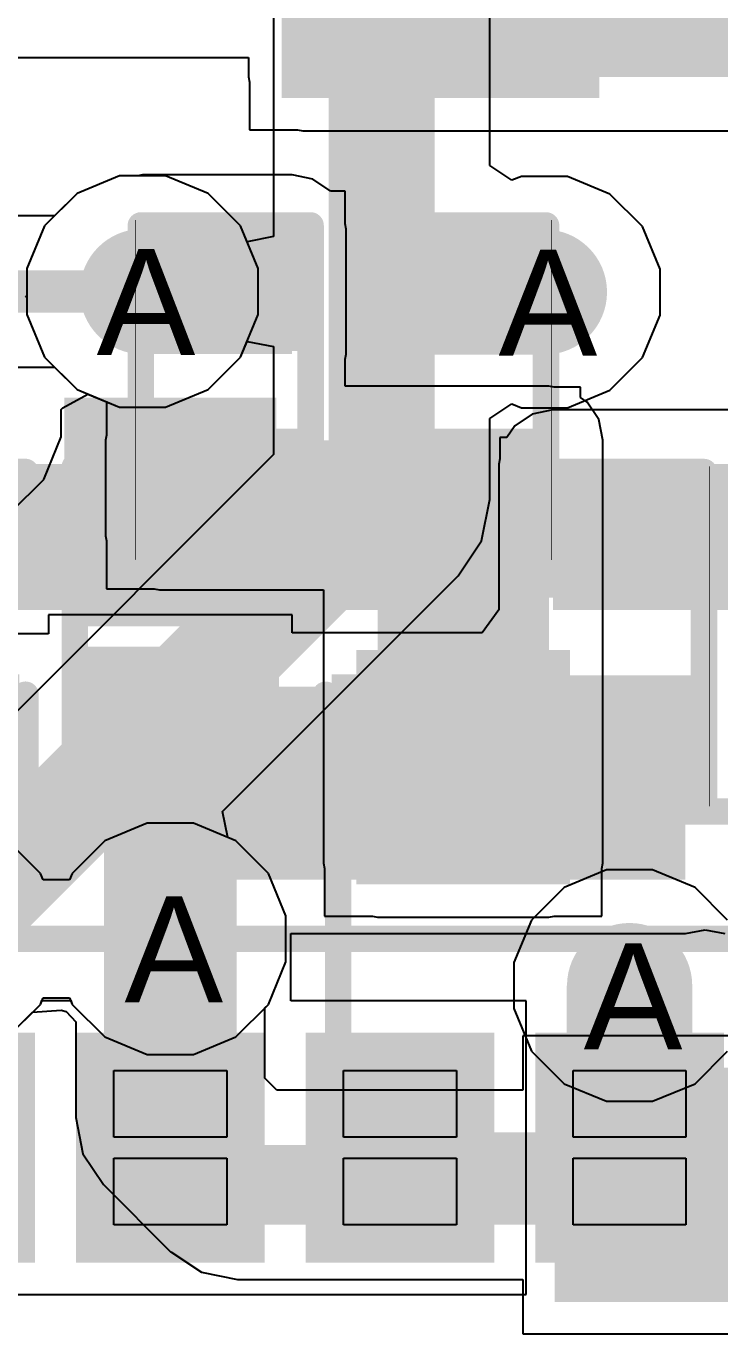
# Model space of a CAD drawing. Header units: inches. Extents: x 0 to 208, y 0 to 213.
# Drawn here: x 4.9469 to 5.0778, y 1.8641 to 2.1107 of the extents above; entities that cross this region are included whole.
import ezdxf

# ---------------------------------------------------------------- set-up
doc = ezdxf.new("R2010")
doc.units = ezdxf.units.IN
doc.header["$MEASUREMENT"] = 0
for name, color, linetype in [('Bottom Layer', 5, 'Continuous'), ('Bottom Overlay', 54, 'Continuous'), ('Bottom Paste', 16, 'Continuous'), ('Bottom Solder', 6, 'Continuous'), ('Drill Drawing', 1, 'Continuous'), ('L2_GND1', 16, 'Continuous'), ('L3_SIG1', 76, 'Continuous'), ('L4_PWR', 90, 'Continuous'), ('L5_GND2', 156, 'Continuous'), ('L6_SIG2', 130, 'Continuous'), ('L7_GND3', 216, 'Continuous'), ('Top Layer', 1, 'Continuous'), ('Top Overlay', 2, 'Continuous'), ('Top Paste', 8, 'Continuous'), ('Top Solder', 216, 'Continuous'), ('Via Holes', 16, 'Continuous')]:
    doc.layers.add(name, color=color, linetype=linetype)
doc.styles.add('Arial', font='', dxfattribs={"height": 0.2})
doc.styles.add('Arial_Bold', font='', dxfattribs={"height": 0.2})
doc.styles.get('Arial').set_extended_font_data('Arial')
doc.styles.get('Arial_Bold').set_extended_font_data('Arial', bold=True)

# ---------------------------------------------------------------- blocks, each defined once
blk = doc.blocks.new('A7682E_254')
at = {"layer": 'Top Layer'}
for points in [[(-0.05709, 0.36417), (-0.02953, 0.36417), (-0.02953, 0.32874), (-0.05709, 0.32874)], [(-0.01378, 0.36417), (0.01378, 0.36417), (0.01378, 0.32874), (-0.01378, 0.32874)], [(0.02953, 0.36417), (0.05709, 0.36417), (0.05709, 0.32874), (0.02953, 0.32874)]]:
    blk.add_hatch(color=1, dxfattribs=at).paths.add_polyline_path(points)
at = {"layer": 'Top Solder'}
for points in [[(-0.10439, 0.36817), (-0.06884, 0.36817), (-0.06884, 0.32474), (-0.10439, 0.32474)], [(-0.06109, 0.36817), (-0.02553, 0.36817), (-0.02553, 0.32474), (-0.06109, 0.32474)], [(-0.01778, 0.36817), (0.01778, 0.36817), (0.01778, 0.32474), (-0.01778, 0.32474)], [(0.02553, 0.36817), (0.06109, 0.36817), (0.06109, 0.32474), (0.02553, 0.32474)]]:
    blk.add_hatch(color=216, dxfattribs=at).paths.add_polyline_path(points)
at = {"layer": 'Top Overlay'}
blk.add_lwpolyline([(-0.38583, 0.38582, 0.005, 0.005, 0), (0.38583, 0.38582, 0.005, 0.005, 0)], format="xyseb", dxfattribs=at)
at = {"layer": 'Top Paste'}
for p, q in [((-0.05394, 0.34843), (-0.05394, 0.36102)), ((-0.05394, 0.36102), (-0.03268, 0.36102)), ((-0.03268, 0.36102), (-0.03268, 0.34843)), ((-0.01063, 0.34843), (-0.01063, 0.36102)), ((-0.01063, 0.36102), (0.01063, 0.36102)), ((0.01063, 0.36102), (0.01063, 0.34843)), ((0.03268, 0.34843), (0.03268, 0.36102)), ((0.03268, 0.36102), (0.05394, 0.36102)), ((0.05394, 0.36102), (0.05394, 0.34843)), ((-0.03268, 0.34843), (-0.05394, 0.34843)), ((0.01063, 0.34843), (-0.01063, 0.34843)), ((0.05394, 0.34843), (0.03268, 0.34843)), ((-0.05394, 0.33189), (-0.05394, 0.34449)), ((-0.05394, 0.34449), (-0.03268, 0.34449)), ((-0.03268, 0.34449), (-0.03268, 0.33189)), ((-0.01063, 0.33189), (-0.01063, 0.34449)), ((-0.01063, 0.34449), (0.01063, 0.34449)), ((0.01063, 0.34449), (0.01063, 0.33189)), ((0.03268, 0.33189), (0.03268, 0.34449)), ((0.03268, 0.34449), (0.05394, 0.34449)), ((0.05394, 0.34449), (0.05394, 0.33189)), ((-0.03268, 0.33189), (-0.05394, 0.33189)), ((0.01063, 0.33189), (-0.01063, 0.33189)), ((0.05394, 0.33189), (0.03268, 0.33189))]:
    blk.add_line(p, q, dxfattribs=at)
blk = doc.blocks.new('IND_0805_B_285')
at = {"layer": 'Bottom Layer'}
for points in [[(-0.06299, 0.02598), (-0.01575, 0.02598), (-0.01575, -0.02598), (-0.06299, -0.02598)], [(0.01575, 0.02598), (0.06299, 0.02598), (0.06299, -0.02598), (0.01575, -0.02598)]]:
    blk.add_hatch(color=5, dxfattribs=at).paths.add_polyline_path(points)
at = {"layer": 'Bottom Paste'}
for points in [[(-0.06299, 0.02598), (-0.01575, 0.02598), (-0.01575, -0.02598), (-0.06299, -0.02598)], [(0.01575, 0.02598), (0.06299, 0.02598), (0.06299, -0.02598), (0.01575, -0.02598)]]:
    blk.add_hatch(color=16, dxfattribs=at).paths.add_polyline_path(points)
at = {"layer": 'Bottom Solder'}
for points in [[(-0.06699, 0.02998), (-0.01175, 0.02998), (-0.01175, -0.02998), (-0.06699, -0.02998)], [(0.01175, 0.02998), (0.06699, 0.02998), (0.06699, -0.02998), (0.01175, -0.02998)]]:
    blk.add_hatch(color=6, dxfattribs=at).paths.add_polyline_path(points)
at = {"layer": 'Bottom Overlay'}
for points in [[(-0.01, 0.027, 0.005, 0.005, 0), (0.01, 0.027, 0.005, 0.005, 0)], [(-0.01, -0.027, 0.005, 0.005, 0), (0.01, -0.027, 0.005, 0.005, 0)]]:
    blk.add_lwpolyline(points, format="xyseb", dxfattribs=at)
for points in [[(-0.01125, 0.027, 0.0025, 0.0025, 1), (-0.00875, 0.027, 0.0025, 0.0025, 1)], [(0.00875, 0.027, 0.0025, 0.0025, 1), (0.01125, 0.027, 0.0025, 0.0025, 1)], [(-0.01125, -0.027, 0.0025, 0.0025, 1), (-0.00875, -0.027, 0.0025, 0.0025, 1)], [(0.00875, -0.027, 0.0025, 0.0025, 1), (0.01125, -0.027, 0.0025, 0.0025, 1)]]:
    blk.add_lwpolyline(points, format="xyseb", close=True, dxfattribs=at)
blk = doc.blocks.new('CAP_0402_302')
at = {"layer": 'Top Layer'}
for points in [[(-0.0275, -0.0125), (-0.0275, 0.0125), (-0.0095, 0.0125), (-0.0095, -0.0125)], [(0.0095, -0.0125), (0.0095, 0.0125), (0.0275, 0.0125), (0.0275, -0.0125)]]:
    blk.add_hatch(color=1, dxfattribs=at).paths.add_polyline_path(points)
at = {"layer": 'Top Paste'}
for points in [[(-0.0275, -0.0125), (-0.0275, 0.0125), (-0.0095, 0.0125), (-0.0095, -0.0125)], [(0.0095, -0.0125), (0.0095, 0.0125), (0.0275, 0.0125), (0.0275, -0.0125)]]:
    blk.add_hatch(color=8, dxfattribs=at).paths.add_polyline_path(points)
at = {"layer": 'Top Solder'}
for points in [[(-0.02986, -0.01486), (-0.02986, 0.01486), (-0.00714, 0.01486), (-0.00714, -0.01486)], [(0.00714, -0.01486), (0.00714, 0.01486), (0.02986, 0.01486), (0.02986, -0.01486)]]:
    blk.add_hatch(color=216, dxfattribs=at).paths.add_polyline_path(points)
at = {"layer": 'Top Overlay'}
for points in [[(-0.031, -0.016, 0.005, 0.005, 0), (-0.031, 0.016, 0.005, 0.005, 0)], [(-0.011, 0.016, 0.005, 0.005, 0), (-0.031, 0.016, 0.005, 0.005, 0)], [(0.031, 0.016, 0.005, 0.005, 0), (0.011, 0.016, 0.005, 0.005, 0)], [(0.031, -0.016, 0.005, 0.005, 0), (0.031, 0.016, 0.005, 0.005, 0)], [(-0.011, -0.016, 0.005, 0.005, 0), (-0.031, -0.016, 0.005, 0.005, 0)], [(0.031, -0.016, 0.005, 0.005, 0), (0.011, -0.016, 0.005, 0.005, 0)]]:
    blk.add_lwpolyline(points, format="xyseb", dxfattribs=at)
for points in [[(-0.03225, 0.016, 0.0025, 0.0025, 1), (-0.02975, 0.016, 0.0025, 0.0025, 1)], [(-0.03225, 0.016, 0.0025, 0.0025, 1), (-0.02975, 0.016, 0.0025, 0.0025, 1)], [(-0.01225, 0.016, 0.0025, 0.0025, 1), (-0.00975, 0.016, 0.0025, 0.0025, 1)], [(0.00975, 0.016, 0.0025, 0.0025, 1), (0.01225, 0.016, 0.0025, 0.0025, 1)], [(0.02975, 0.016, 0.0025, 0.0025, 1), (0.03225, 0.016, 0.0025, 0.0025, 1)], [(0.02975, 0.016, 0.0025, 0.0025, 1), (0.03225, 0.016, 0.0025, 0.0025, 1)], [(-0.03225, -0.016, 0.0025, 0.0025, 1), (-0.02975, -0.016, 0.0025, 0.0025, 1)], [(-0.03225, -0.016, 0.0025, 0.0025, 1), (-0.02975, -0.016, 0.0025, 0.0025, 1)], [(-0.01225, -0.016, 0.0025, 0.0025, 1), (-0.00975, -0.016, 0.0025, 0.0025, 1)], [(0.00975, -0.016, 0.0025, 0.0025, 1), (0.01225, -0.016, 0.0025, 0.0025, 1)], [(0.02975, -0.016, 0.0025, 0.0025, 1), (0.03225, -0.016, 0.0025, 0.0025, 1)], [(0.02975, -0.016, 0.0025, 0.0025, 1), (0.03225, -0.016, 0.0025, 0.0025, 1)]]:
    blk.add_lwpolyline(points, format="xyseb", close=True, dxfattribs=at)
blk = doc.blocks.new('RES_0402_B_470')
at = {"layer": 'Bottom Layer'}
for points in [[(-0.0095, 0.0125), (-0.0095, -0.0125), (-0.0275, -0.0125), (-0.0275, 0.0125)], [(0.0275, 0.0125), (0.0275, -0.0125), (0.0095, -0.0125), (0.0095, 0.0125)]]:
    blk.add_hatch(color=5, dxfattribs=at).paths.add_polyline_path(points)
at = {"layer": 'Bottom Paste'}
for points in [[(-0.0095, 0.0125), (-0.0095, -0.0125), (-0.0275, -0.0125), (-0.0275, 0.0125)], [(0.0275, 0.0125), (0.0275, -0.0125), (0.0095, -0.0125), (0.0095, 0.0125)]]:
    blk.add_hatch(color=16, dxfattribs=at).paths.add_polyline_path(points)
at = {"layer": 'Bottom Solder'}
for points in [[(-0.00733, 0.01467), (-0.00733, -0.01466), (-0.02967, -0.01466), (-0.02967, 0.01467)], [(0.02967, 0.01467), (0.02967, -0.01466), (0.00733, -0.01466), (0.00733, 0.01467)]]:
    blk.add_hatch(color=6, dxfattribs=at).paths.add_polyline_path(points)
at = {"layer": 'Bottom Overlay'}
for points in [[(0.031, 0.016, 0.005, 0.005, 0), (-0.031, 0.016, 0.005, 0.005, 0)], [(-0.031, -0.016, 0.005, 0.005, 0), (-0.031, 0.016, 0.005, 0.005, 0)], [(0.031, -0.016, 0.005, 0.005, 0), (0.031, 0.016, 0.005, 0.005, 0)], [(0.032, 0.017, 0.000127, 0.000127, 0), (-0.032, 0.017, 0.000127, 0.000127, 0)], [(0.031, -0.016, 0.005, 0.005, 0), (-0.031, -0.016, 0.005, 0.005, 0)]]:
    blk.add_lwpolyline(points, format="xyseb", dxfattribs=at)
for points in [[(-0.03225, 0.016, 0.0025, 0.0025, 1), (-0.02975, 0.016, 0.0025, 0.0025, 1)], [(-0.03225, 0.016, 0.0025, 0.0025, 1), (-0.02975, 0.016, 0.0025, 0.0025, 1)], [(0.02975, 0.016, 0.0025, 0.0025, 1), (0.03225, 0.016, 0.0025, 0.0025, 1)], [(0.02975, 0.016, 0.0025, 0.0025, 1), (0.03225, 0.016, 0.0025, 0.0025, 1)], [(-0.03203, 0.017, 0.0000635, 0.0000635, 1), (-0.03197, 0.017, 0.0000635, 0.0000635, 1)], [(0.03197, 0.017, 0.0000635, 0.0000635, 1), (0.03203, 0.017, 0.0000635, 0.0000635, 1)], [(-0.03225, -0.016, 0.0025, 0.0025, 1), (-0.02975, -0.016, 0.0025, 0.0025, 1)], [(-0.03225, -0.016, 0.0025, 0.0025, 1), (-0.02975, -0.016, 0.0025, 0.0025, 1)], [(0.02975, -0.016, 0.0025, 0.0025, 1), (0.03225, -0.016, 0.0025, 0.0025, 1)], [(0.02975, -0.016, 0.0025, 0.0025, 1), (0.03225, -0.016, 0.0025, 0.0025, 1)]]:
    blk.add_lwpolyline(points, format="xyseb", close=True, dxfattribs=at)
blk = doc.blocks.new('RES_0402_B_472')
at = {"layer": 'Bottom Layer'}
for points in [[(-0.0095, 0.0125), (-0.0095, -0.0125), (-0.0275, -0.0125), (-0.0275, 0.0125)], [(0.0275, 0.0125), (0.0275, -0.0125), (0.0095, -0.0125), (0.0095, 0.0125)]]:
    blk.add_hatch(color=5, dxfattribs=at).paths.add_polyline_path(points)
at = {"layer": 'Bottom Paste'}
for points in [[(-0.0095, 0.0125), (-0.0095, -0.0125), (-0.0275, -0.0125), (-0.0275, 0.0125)], [(0.0275, 0.0125), (0.0275, -0.0125), (0.0095, -0.0125), (0.0095, 0.0125)]]:
    blk.add_hatch(color=16, dxfattribs=at).paths.add_polyline_path(points)
at = {"layer": 'Bottom Solder'}
for points in [[(-0.00734, 0.01466), (-0.00734, -0.01467), (-0.02967, -0.01467), (-0.02967, 0.01466)], [(0.02966, 0.01466), (0.02966, -0.01467), (0.00733, -0.01467), (0.00733, 0.01466)]]:
    blk.add_hatch(color=6, dxfattribs=at).paths.add_polyline_path(points)
at = {"layer": 'Bottom Overlay'}
for points in [[(-0.031, 0.016, 0.005, 0.005, 0), (-0.031, -0.016, 0.005, 0.005, 0)], [(-0.031, 0.016, 0.005, 0.005, 0), (0.031, 0.016, 0.005, 0.005, 0)], [(0.031, 0.016, 0.005, 0.005, 0), (0.031, -0.016, 0.005, 0.005, 0)], [(-0.032, 0.017, 0.000127, 0.000127, 0), (0.032, 0.017, 0.000127, 0.000127, 0)], [(-0.031, -0.016, 0.005, 0.005, 0), (0.031, -0.016, 0.005, 0.005, 0)]]:
    blk.add_lwpolyline(points, format="xyseb", dxfattribs=at)
for points in [[(-0.03225, 0.016, 0.0025, 0.0025, 1), (-0.02975, 0.016, 0.0025, 0.0025, 1)], [(-0.03225, 0.016, 0.0025, 0.0025, 1), (-0.02975, 0.016, 0.0025, 0.0025, 1)], [(0.02975, 0.016, 0.0025, 0.0025, 1), (0.03225, 0.016, 0.0025, 0.0025, 1)], [(0.02975, 0.016, 0.0025, 0.0025, 1), (0.03225, 0.016, 0.0025, 0.0025, 1)], [(-0.03203, 0.017, 0.0000635, 0.0000635, 1), (-0.03197, 0.017, 0.0000635, 0.0000635, 1)], [(0.03197, 0.017, 0.0000635, 0.0000635, 1), (0.03203, 0.017, 0.0000635, 0.0000635, 1)], [(-0.03225, -0.016, 0.0025, 0.0025, 1), (-0.02975, -0.016, 0.0025, 0.0025, 1)], [(-0.03225, -0.016, 0.0025, 0.0025, 1), (-0.02975, -0.016, 0.0025, 0.0025, 1)], [(0.02975, -0.016, 0.0025, 0.0025, 1), (0.03225, -0.016, 0.0025, 0.0025, 1)], [(0.02975, -0.016, 0.0025, 0.0025, 1), (0.03225, -0.016, 0.0025, 0.0025, 1)]]:
    blk.add_lwpolyline(points, format="xyseb", close=True, dxfattribs=at)
blk = doc.blocks.new('RES_0402_474')
at = {"layer": 'Top Layer'}
for points in [[(-0.0275, -0.0125), (-0.0275, 0.0125), (-0.0095, 0.0125), (-0.0095, -0.0125)], [(0.0095, -0.0125), (0.0095, 0.0125), (0.0275, 0.0125), (0.0275, -0.0125)]]:
    blk.add_hatch(color=1, dxfattribs=at).paths.add_polyline_path(points)
at = {"layer": 'Top Paste'}
for points in [[(-0.0275, -0.0125), (-0.0275, 0.0125), (-0.0095, 0.0125), (-0.0095, -0.0125)], [(0.0095, -0.0125), (0.0095, 0.0125), (0.0275, 0.0125), (0.0275, -0.0125)]]:
    blk.add_hatch(color=8, dxfattribs=at).paths.add_polyline_path(points)
at = {"layer": 'Top Solder'}
for points in [[(-0.02967, -0.01467), (-0.02967, 0.01466), (-0.00734, 0.01466), (-0.00734, -0.01467)], [(0.00733, -0.01467), (0.00733, 0.01466), (0.02966, 0.01466), (0.02966, -0.01467)]]:
    blk.add_hatch(color=216, dxfattribs=at).paths.add_polyline_path(points)
at = {"layer": 'Top Overlay'}
for points in [[(-0.031, 0.016, 0.005, 0.005, 0), (0.031, 0.016, 0.005, 0.005, 0)], [(-0.031, 0.016, 0.005, 0.005, 0), (-0.031, -0.016, 0.005, 0.005, 0)], [(0.031, 0.016, 0.005, 0.005, 0), (0.031, -0.016, 0.005, 0.005, 0)], [(-0.031, -0.016, 0.005, 0.005, 0), (0.031, -0.016, 0.005, 0.005, 0)], [(-0.032, -0.017, 0.000127, 0.000127, 0), (0.032, -0.017, 0.000127, 0.000127, 0)]]:
    blk.add_lwpolyline(points, format="xyseb", dxfattribs=at)
for points in [[(-0.03225, 0.016, 0.0025, 0.0025, 1), (-0.02975, 0.016, 0.0025, 0.0025, 1)], [(-0.03225, 0.016, 0.0025, 0.0025, 1), (-0.02975, 0.016, 0.0025, 0.0025, 1)], [(0.02975, 0.016, 0.0025, 0.0025, 1), (0.03225, 0.016, 0.0025, 0.0025, 1)], [(0.02975, 0.016, 0.0025, 0.0025, 1), (0.03225, 0.016, 0.0025, 0.0025, 1)], [(-0.03225, -0.016, 0.0025, 0.0025, 1), (-0.02975, -0.016, 0.0025, 0.0025, 1)], [(-0.03225, -0.016, 0.0025, 0.0025, 1), (-0.02975, -0.016, 0.0025, 0.0025, 1)], [(0.02975, -0.016, 0.0025, 0.0025, 1), (0.03225, -0.016, 0.0025, 0.0025, 1)], [(0.02975, -0.016, 0.0025, 0.0025, 1), (0.03225, -0.016, 0.0025, 0.0025, 1)], [(-0.03203, -0.017, 0.0000635, 0.0000635, 1), (-0.03197, -0.017, 0.0000635, 0.0000635, 1)], [(0.03197, -0.017, 0.0000635, 0.0000635, 1), (0.03203, -0.017, 0.0000635, 0.0000635, 1)]]:
    blk.add_lwpolyline(points, format="xyseb", close=True, dxfattribs=at)
blk = doc.blocks.new('SOT_23_B_503')
at = {"layer": 'Bottom Layer'}
for points in [[(-0.05354, 0.05748), (-0.02126, 0.05748), (-0.02126, 0.02126), (-0.05354, 0.02126)], [(-0.01614, -0.02126), (0.01614, -0.02126), (0.01614, -0.05748), (-0.01614, -0.05748)]]:
    blk.add_hatch(color=5, dxfattribs=at).paths.add_polyline_path(points)
at = {"layer": 'Bottom Paste'}
for points in [[(-0.05354, 0.05748), (-0.02126, 0.05748), (-0.02126, 0.02126), (-0.05354, 0.02126)], [(-0.01614, -0.02126), (0.01614, -0.02126), (0.01614, -0.05748), (-0.01614, -0.05748)]]:
    blk.add_hatch(color=16, dxfattribs=at).paths.add_polyline_path(points)
at = {"layer": 'Bottom Solder'}
for points in [[(-0.05754, 0.06148), (-0.01726, 0.06148), (-0.01726, 0.01726), (-0.05754, 0.01726)], [(-0.02014, -0.01726), (0.02014, -0.01726), (0.02014, -0.06148), (-0.02014, -0.06148)]]:
    blk.add_hatch(color=6, dxfattribs=at).paths.add_polyline_path(points)
at = {"layer": 'Bottom Overlay'}
for points in [[(-0.066, 0.051, 0.005, 0.005, 0), (-0.061, 0.046, 0.005, 0.005, 0)], [(-0.066, 0.041, 0.005, 0.005, 0), (-0.066, 0.051, 0.005, 0.005, 0)], [(-0.066, 0.041, 0.005, 0.005, 0), (-0.061, 0.046, 0.005, 0.005, 0)], [(-0.013, 0.031, 0.005, 0.005, 0), (0.013, 0.031, 0.005, 0.005, 0)], [(-0.061, -0.032, 0.005, 0.005, 0), (-0.061, 0.023, 0.005, 0.005, 0)], [(-0.061, -0.032, 0.005, 0.005, 0), (-0.022, -0.032, 0.005, 0.005, 0)]]:
    blk.add_lwpolyline(points, format="xyseb", dxfattribs=at)
for points in [[(-0.06725, 0.051, 0.0025, 0.0025, 1), (-0.06475, 0.051, 0.0025, 0.0025, 1)], [(-0.06725, 0.051, 0.0025, 0.0025, 1), (-0.06475, 0.051, 0.0025, 0.0025, 1)], [(-0.06225, 0.046, 0.0025, 0.0025, 1), (-0.05975, 0.046, 0.0025, 0.0025, 1)], [(-0.06225, 0.046, 0.0025, 0.0025, 1), (-0.05975, 0.046, 0.0025, 0.0025, 1)], [(-0.06725, 0.041, 0.0025, 0.0025, 1), (-0.06475, 0.041, 0.0025, 0.0025, 1)], [(-0.06725, 0.041, 0.0025, 0.0025, 1), (-0.06475, 0.041, 0.0025, 0.0025, 1)], [(-0.01425, 0.031, 0.0025, 0.0025, 1), (-0.01175, 0.031, 0.0025, 0.0025, 1)], [(0.01175, 0.031, 0.0025, 0.0025, 1), (0.01425, 0.031, 0.0025, 0.0025, 1)], [(-0.06225, 0.023, 0.0025, 0.0025, 1), (-0.05975, 0.023, 0.0025, 0.0025, 1)], [(-0.06225, -0.032, 0.0025, 0.0025, 1), (-0.05975, -0.032, 0.0025, 0.0025, 1)], [(-0.06225, -0.032, 0.0025, 0.0025, 1), (-0.05975, -0.032, 0.0025, 0.0025, 1)], [(-0.02325, -0.032, 0.0025, 0.0025, 1), (-0.02075, -0.032, 0.0025, 0.0025, 1)]]:
    blk.add_lwpolyline(points, format="xyseb", close=True, dxfattribs=at)
blk = doc.blocks.new('DFN1006_2L__558')
at = {"layer": 'Top Layer'}
for points in [[(-0.02756, 0.01299), (-0.0059, 0.01299), (-0.0059, -0.01299), (-0.02756, -0.01299)], [(0.00591, 0.01299), (0.02756, 0.01299), (0.02756, -0.01299), (0.00591, -0.01299)]]:
    blk.add_hatch(color=1, dxfattribs=at).paths.add_polyline_path(points)
at = {"layer": 'Top Overlay'}
blk.add_hatch(color=2, dxfattribs=at).paths.add_polyline_path([(-0.04502, -0.01999), (-0.03202, -0.01999), (-0.03202, 0.02001), (-0.04502, 0.02001)])
at = {"layer": 'Top Paste'}
for points in [[(-0.02756, 0.01299), (-0.0059, 0.01299), (-0.0059, -0.01299), (-0.02756, -0.01299)], [(0.00591, 0.01299), (0.02756, 0.01299), (0.02756, -0.01299), (0.00591, -0.01299)]]:
    blk.add_hatch(color=8, dxfattribs=at).paths.add_polyline_path(points)
at = {"layer": 'Top Solder'}
for points in [[(-0.03156, 0.01699), (-0.0019, 0.01699), (-0.0019, -0.01699), (-0.03156, -0.01699)], [(0.00191, 0.01699), (0.03156, 0.01699), (0.03156, -0.01699), (0.00191, -0.01699)]]:
    blk.add_hatch(color=216, dxfattribs=at).paths.add_polyline_path(points)
at = {"layer": 'Top Overlay'}
for points in [[(0.032, 0.018, 0.005, 0.005, 0), (-0.032, 0.018, 0.005, 0.005, 0)], [(-0.032, -0.018, 0.005, 0.005, 0), (-0.032, 0.018, 0.005, 0.005, 0)], [(0.032, -0.018, 0.005, 0.005, 0), (0.032, 0.018, 0.005, 0.005, 0)], [(0.032, -0.018, 0.005, 0.005, 0), (-0.032, -0.018, 0.005, 0.005, 0)]]:
    blk.add_lwpolyline(points, format="xyseb", dxfattribs=at)
for points in [[(-0.03325, 0.018, 0.0025, 0.0025, 1), (-0.03075, 0.018, 0.0025, 0.0025, 1)], [(-0.03325, 0.018, 0.0025, 0.0025, 1), (-0.03075, 0.018, 0.0025, 0.0025, 1)], [(0.03075, 0.018, 0.0025, 0.0025, 1), (0.03325, 0.018, 0.0025, 0.0025, 1)], [(0.03075, 0.018, 0.0025, 0.0025, 1), (0.03325, 0.018, 0.0025, 0.0025, 1)], [(-0.03325, -0.018, 0.0025, 0.0025, 1), (-0.03075, -0.018, 0.0025, 0.0025, 1)], [(-0.03325, -0.018, 0.0025, 0.0025, 1), (-0.03075, -0.018, 0.0025, 0.0025, 1)], [(0.03075, -0.018, 0.0025, 0.0025, 1), (0.03325, -0.018, 0.0025, 0.0025, 1)], [(0.03075, -0.018, 0.0025, 0.0025, 1), (0.03325, -0.018, 0.0025, 0.0025, 1)]]:
    blk.add_lwpolyline(points, format="xyseb", close=True, dxfattribs=at)
blk = doc.blocks.new('CAP_0402_632')
at = {"layer": 'Top Layer'}
for points in [[(-0.0275, -0.0125), (-0.0275, 0.0125), (-0.0095, 0.0125), (-0.0095, -0.0125)], [(0.0095, -0.0125), (0.0095, 0.0125), (0.0275, 0.0125), (0.0275, -0.0125)]]:
    blk.add_hatch(color=1, dxfattribs=at).paths.add_polyline_path(points)
at = {"layer": 'Top Paste'}
for points in [[(-0.0275, -0.0125), (-0.0275, 0.0125), (-0.0095, 0.0125), (-0.0095, -0.0125)], [(0.0095, -0.0125), (0.0095, 0.0125), (0.0275, 0.0125), (0.0275, -0.0125)]]:
    blk.add_hatch(color=8, dxfattribs=at).paths.add_polyline_path(points)
at = {"layer": 'Top Solder'}
for points in [[(-0.02986, -0.01486), (-0.02986, 0.01486), (-0.00714, 0.01486), (-0.00714, -0.01486)], [(0.00714, -0.01486), (0.00714, 0.01486), (0.02986, 0.01486), (0.02986, -0.01486)]]:
    blk.add_hatch(color=216, dxfattribs=at).paths.add_polyline_path(points)
at = {"layer": 'Top Overlay'}
for points in [[(-0.031, -0.016, 0.005, 0.005, 0), (-0.031, 0.016, 0.005, 0.005, 0)], [(-0.011, 0.016, 0.005, 0.005, 0), (-0.031, 0.016, 0.005, 0.005, 0)], [(0.031, 0.016, 0.005, 0.005, 0), (0.011, 0.016, 0.005, 0.005, 0)], [(0.031, -0.016, 0.005, 0.005, 0), (0.031, 0.016, 0.005, 0.005, 0)], [(-0.011, -0.016, 0.005, 0.005, 0), (-0.031, -0.016, 0.005, 0.005, 0)], [(0.031, -0.016, 0.005, 0.005, 0), (0.011, -0.016, 0.005, 0.005, 0)]]:
    blk.add_lwpolyline(points, format="xyseb", dxfattribs=at)
for points in [[(-0.03225, 0.016, 0.0025, 0.0025, 1), (-0.02975, 0.016, 0.0025, 0.0025, 1)], [(-0.03225, 0.016, 0.0025, 0.0025, 1), (-0.02975, 0.016, 0.0025, 0.0025, 1)], [(-0.01225, 0.016, 0.0025, 0.0025, 1), (-0.00975, 0.016, 0.0025, 0.0025, 1)], [(0.00975, 0.016, 0.0025, 0.0025, 1), (0.01225, 0.016, 0.0025, 0.0025, 1)], [(0.02975, 0.016, 0.0025, 0.0025, 1), (0.03225, 0.016, 0.0025, 0.0025, 1)], [(0.02975, 0.016, 0.0025, 0.0025, 1), (0.03225, 0.016, 0.0025, 0.0025, 1)], [(-0.03225, -0.016, 0.0025, 0.0025, 1), (-0.02975, -0.016, 0.0025, 0.0025, 1)], [(-0.03225, -0.016, 0.0025, 0.0025, 1), (-0.02975, -0.016, 0.0025, 0.0025, 1)], [(-0.01225, -0.016, 0.0025, 0.0025, 1), (-0.00975, -0.016, 0.0025, 0.0025, 1)], [(0.00975, -0.016, 0.0025, 0.0025, 1), (0.01225, -0.016, 0.0025, 0.0025, 1)], [(0.02975, -0.016, 0.0025, 0.0025, 1), (0.03225, -0.016, 0.0025, 0.0025, 1)], [(0.02975, -0.016, 0.0025, 0.0025, 1), (0.03225, -0.016, 0.0025, 0.0025, 1)]]:
    blk.add_lwpolyline(points, format="xyseb", close=True, dxfattribs=at)

msp = doc.modelspace()

# ---------------------------------------------------------------- hatches: boundary and pattern name
at = {"layer": 'Bottom Layer'}
for points in [[(4.9991, 2.10114), (5.16069, 2.10114), (5.16069, 2.15338), (4.9991, 2.15338)], [(4.96889, 2.07245), (4.96889, 2.04887), (4.99709, 2.04887), (4.99709, 2.07245)], [(5.04469, 2.04878), (5.04469, 2.07236), (5.0165, 2.07236), (5.0165, 2.04878)], [(4.97209, 2.01461), (5.04279, 2.01461), (5.04279, 2.03261), (4.97209, 2.03261)], [(5.01324, 1.95286), (5.04553, 1.95286), (5.04553, 2.03261), (5.01324, 2.03261)]]:
    msp.add_hatch(color=5, dxfattribs=at).paths.add_polyline_path(points)
h = msp.add_hatch(color=5, dxfattribs=at)
edge = h.paths.add_edge_path()
edge.add_arc((4.96889, 2.06066), 0.01181, 0, 360)
h = msp.add_hatch(color=5, dxfattribs=at)
edge = h.paths.add_edge_path()
edge.add_arc((5.04469, 2.06056), 0.01181, 0, 360)
h = msp.add_hatch(color=5, dxfattribs=at)
edge = h.paths.add_edge_path()
edge.add_arc((4.97414, 1.9386), 0.01181, 0, 360)
h = msp.add_hatch(color=5, dxfattribs=at)
edge = h.paths.add_edge_path()
edge.add_arc((5.06076, 1.92978), 0.01181, 0, 360)
at = {"layer": 'L2_GND1'}
h = msp.add_hatch(color=16, dxfattribs=at)
edge = h.paths.add_edge_path()
edge.add_arc((4.96889, 2.06066), 0.01181, 0, 360)
h = msp.add_hatch(color=16, dxfattribs=at)
edge = h.paths.add_edge_path()
edge.add_arc((5.04469, 2.06056), 0.01181, 0, 360)
h = msp.add_hatch(color=16, dxfattribs=at)
edge = h.paths.add_edge_path()
edge.add_arc((4.97414, 1.9386), 0.01181, 0, 360)
h = msp.add_hatch(color=16, dxfattribs=at)
edge = h.paths.add_edge_path()
edge.add_arc((5.06076, 1.92978), 0.01181, 0, 360)
at = {"layer": 'L3_SIG1'}
h = msp.add_hatch(color=76, dxfattribs=at)
edge = h.paths.add_edge_path()
edge.add_arc((4.96889, 2.06066), 0.01181, 0, 360)
h = msp.add_hatch(color=76, dxfattribs=at)
edge = h.paths.add_edge_path()
edge.add_arc((5.04469, 2.06056), 0.01181, 0, 360)
h = msp.add_hatch(color=76, dxfattribs=at)
edge = h.paths.add_edge_path()
edge.add_arc((4.97414, 1.9386), 0.01181, 0, 360)
h = msp.add_hatch(color=76, dxfattribs=at)
edge = h.paths.add_edge_path()
edge.add_arc((5.06076, 1.92978), 0.01181, 0, 360)
at = {"layer": 'L4_PWR'}
h = msp.add_hatch(color=90, dxfattribs=at)
edge = h.paths.add_edge_path()
edge.add_arc((4.96889, 2.06066), 0.01181, 0, 360)
h = msp.add_hatch(color=90, dxfattribs=at)
edge = h.paths.add_edge_path()
edge.add_arc((5.04469, 2.06056), 0.01181, 0, 360)
h = msp.add_hatch(color=90, dxfattribs=at)
edge = h.paths.add_edge_path()
edge.add_arc((4.97414, 1.9386), 0.01181, 0, 360)
h = msp.add_hatch(color=90, dxfattribs=at)
edge = h.paths.add_edge_path()
edge.add_arc((5.06076, 1.92978), 0.01181, 0, 360)
at = {"layer": 'L5_GND2'}
h = msp.add_hatch(color=156, dxfattribs=at)
edge = h.paths.add_edge_path()
edge.add_arc((4.96889, 2.06066), 0.01181, 0, 360)
h = msp.add_hatch(color=156, dxfattribs=at)
edge = h.paths.add_edge_path()
edge.add_arc((5.04469, 2.06056), 0.01181, 0, 360)
h = msp.add_hatch(color=156, dxfattribs=at)
edge = h.paths.add_edge_path()
edge.add_arc((4.97414, 1.9386), 0.01181, 0, 360)
h = msp.add_hatch(color=156, dxfattribs=at)
edge = h.paths.add_edge_path()
edge.add_arc((5.06076, 1.92978), 0.01181, 0, 360)
at = {"layer": 'L6_SIG2'}
h = msp.add_hatch(color=130, dxfattribs=at)
edge = h.paths.add_edge_path()
edge.add_arc((4.96889, 2.06066), 0.01181, 0, 360)
h = msp.add_hatch(color=130, dxfattribs=at)
edge = h.paths.add_edge_path()
edge.add_arc((5.04469, 2.06056), 0.01181, 0, 360)
h = msp.add_hatch(color=130, dxfattribs=at)
edge = h.paths.add_edge_path()
edge.add_arc((4.97414, 1.9386), 0.01181, 0, 360)
h = msp.add_hatch(color=130, dxfattribs=at)
edge = h.paths.add_edge_path()
edge.add_arc((5.06076, 1.92978), 0.01181, 0, 360)
at = {"layer": 'L7_GND3'}
h = msp.add_hatch(color=216, dxfattribs=at)
edge = h.paths.add_edge_path()
edge.add_arc((4.96889, 2.06066), 0.01181, 0, 360)
h = msp.add_hatch(color=216, dxfattribs=at)
edge = h.paths.add_edge_path()
edge.add_arc((5.04469, 2.06056), 0.01181, 0, 360)
h = msp.add_hatch(color=216, dxfattribs=at)
edge = h.paths.add_edge_path()
edge.add_arc((4.97414, 1.9386), 0.01181, 0, 360)
h = msp.add_hatch(color=216, dxfattribs=at)
edge = h.paths.add_edge_path()
edge.add_arc((5.06076, 1.92978), 0.01181, 0, 360)
at = {"layer": 'Top Layer'}
h = msp.add_hatch(color=1, dxfattribs=at)
edge = h.paths.add_edge_path()
edge.add_arc((4.96889, 2.06066), 0.01181, 0, 360)
h = msp.add_hatch(color=1, dxfattribs=at)
edge = h.paths.add_edge_path()
edge.add_arc((5.04469, 2.06056), 0.01181, 0, 360)
for points in [[(4.91833, 2.00062), (5.03192, 2.00062), (5.03192, 2.02813), (4.91833, 2.02813)], [(5.04629, 2.00062), (5.09028, 2.00062), (5.09028, 2.02813), (5.04629, 2.02813)], [(4.96164, 1.94978), (5.07129, 1.94978), (5.07129, 1.98613), (4.96164, 1.98613)], [(4.96164, 1.89923), (4.98664, 1.89923), (4.98664, 1.98612), (4.96164, 1.98612)], [(5.07257, 1.92978), (5.0489, 1.92978), (5.0489, 1.89916), (5.07257, 1.89916)]]:
    msp.add_hatch(color=1, dxfattribs=at).paths.add_polyline_path(points)
h = msp.add_hatch(color=1, dxfattribs=at)
edge = h.paths.add_edge_path()
edge.add_arc((4.97414, 1.9386), 0.01181, 0, 360)
h = msp.add_hatch(color=1, dxfattribs=at)
edge = h.paths.add_edge_path()
edge.add_arc((5.06076, 1.92978), 0.01181, 0, 360)
at = {"layer": 'Via Holes'}
h = msp.add_hatch(color=7, dxfattribs=at)
edge = h.paths.add_edge_path()
edge.add_arc((4.96889, 2.06066), 0.00591, 0, 360)
h = msp.add_hatch(color=7, dxfattribs=at)
edge = h.paths.add_edge_path()
edge.add_arc((5.04469, 2.06056), 0.00591, 0, 360)
h = msp.add_hatch(color=7, dxfattribs=at)
edge = h.paths.add_edge_path()
edge.add_arc((4.97414, 1.9386), 0.00591, 0, 360)
h = msp.add_hatch(color=7, dxfattribs=at)
edge = h.paths.add_edge_path()
edge.add_arc((5.06076, 1.92978), 0.00591, 0, 360)

# ---------------------------------------------------------------- linework, layer by layer
at = {"layer": 'Bottom Layer'}
for p, q in [((4.92957, 2.1048), (4.98891, 2.1048)), ((4.98891, 2.1048), (4.98891, 2.10114)), ((4.98891, 2.10114), (4.9891, 2.10016)), ((4.9891, 2.10016), (4.9891, 2.09114)), ((4.9891, 2.09114), (4.99812, 2.09114)), ((4.99812, 2.09114), (4.9991, 2.09094)), ((4.9991, 2.09094), (5.08141, 2.09094)), ((4.96456, 2.08248), (4.95654, 2.07915)), ((4.96804, 2.08248), (4.96456, 2.08248)), ((4.96889, 2.08265), (4.96804, 2.08248)), ((4.99709, 2.08265), (4.96889, 2.08265)), ((5.00099, 2.08187), (4.99709, 2.08265)), ((5.0043, 2.07966), (5.00099, 2.08187)), ((4.95654, 2.07915), (4.9504, 2.07302)), ((5.00433, 2.07961), (5.0043, 2.07966)), ((5.00709, 2.07961), (5.00433, 2.07961)), ((5.00709, 2.07344), (5.00709, 2.07961)), ((4.9504, 2.07302), (4.94708, 2.065)), ((5.00728, 2.07245), (5.00709, 2.07344)), ((5.00728, 2.04887), (5.00728, 2.07245)), ((4.94708, 2.065), (4.94708, 2.05633)), ((4.94708, 2.05633), (4.9504, 2.04831)), ((4.9504, 2.04831), (4.95654, 2.04217)), ((5.00709, 2.04788), (5.00728, 2.04887)), ((5.00709, 2.04281), (5.00709, 2.04788)), ((4.95654, 2.04217), (4.96209, 2.03988)), ((5.04553, 2.04281), (5.00709, 2.04281)), ((5.04651, 2.04261), (5.04553, 2.04281)), ((5.0515, 2.04261), (5.04651, 2.04261)), ((5.0515, 2.04065), (5.0515, 2.04261)), ((4.96209, 2.03988), (4.96209, 2.0336)), ((5.05274, 2.03982), (5.0515, 2.04065)), ((5.05495, 2.03652), (5.05274, 2.03982)), ((5.05572, 2.03261), (5.05495, 2.03652)), ((4.96209, 2.0336), (4.96189, 2.03261)), ((4.96189, 2.03261), (4.96189, 2.01461)), ((5.05572, 1.95286), (5.05572, 2.03261)), ((4.96189, 2.01461), (4.96209, 2.01363)), ((4.96209, 2.01363), (4.96209, 2.00461)), ((4.96209, 2.00461), (4.9711, 2.00461)), ((4.9711, 2.00461), (4.97209, 2.00442)), ((4.97209, 2.00442), (5.00305, 2.00442)), ((5.00305, 2.00442), (5.00305, 1.95286)), ((4.9698, 1.96041), (4.96178, 1.95709)), ((4.97848, 1.96041), (4.9698, 1.96041)), ((4.98649, 1.95709), (4.97848, 1.96041)), ((4.94963, 1.95095), (4.94349, 1.95709)), ((4.96178, 1.95709), (4.95565, 1.95095)), ((4.99263, 1.95095), (4.98649, 1.95709)), ((4.95014, 1.94972), (4.94963, 1.95095)), ((4.95565, 1.95095), (4.95514, 1.94972)), ((4.99595, 1.94294), (4.99263, 1.95095)), ((5.00305, 1.95286), (5.00324, 1.95188)), ((5.00324, 1.95188), (5.00324, 1.94286)), ((5.05553, 1.95187), (5.05572, 1.95286)), ((5.05553, 1.94286), (5.05553, 1.95187)), ((4.95514, 1.94972), (4.95014, 1.94972)), ((4.99595, 1.93426), (4.99595, 1.94294)), ((5.00324, 1.94286), (5.01226, 1.94286)), ((5.01226, 1.94286), (5.01324, 1.94266)), ((5.01324, 1.94266), (5.04553, 1.94266)), ((5.04553, 1.94266), (5.04651, 1.94286)), ((5.04651, 1.94286), (5.05553, 1.94286)), ((4.99263, 1.92624), (4.99595, 1.93426)), ((4.99198, 1.9256), (4.99263, 1.92624)), ((4.94349, 1.92011), (4.94816, 1.92477)), ((4.94816, 1.92477), (4.95355, 1.92515)), ((4.95355, 1.92515), (4.95448, 1.92489)), ((4.95448, 1.92489), (4.9563, 1.92295)), ((4.99198, 1.9123), (4.99198, 1.9256)), ((4.9563, 1.92295), (4.9563, 1.90491)), ((5.09293, 1.92034), (5.04064, 1.92034)), ((5.04064, 1.92034), (5.04064, 1.91007)), ((4.99421, 1.91007), (4.99198, 1.9123)), ((5.04064, 1.91007), (4.99421, 1.91007)), ((4.9563, 1.90491), (4.95766, 1.89808)), ((4.95766, 1.89808), (4.96152, 1.89229)), ((4.96152, 1.89229), (4.9742, 1.87961)), ((4.9742, 1.87961), (4.97421, 1.87961)), ((4.97421, 1.87961), (4.97999, 1.87574)), ((4.97999, 1.87574), (4.98682, 1.87439)), ((4.98682, 1.87439), (4.98682, 1.87439)), ((4.98682, 1.87439), (5.04064, 1.87439)), ((5.04064, 1.87439), (5.04064, 1.86412)), ((5.04064, 1.86412), (5.09293, 1.86412))]:
    msp.add_line(p, q, dxfattribs=at)
for points in [[(4.97414, 1.90491, 0.015, 0.015, 0), (4.97414, 1.9386, 0.015, 0.015, 0)], [(4.97414, 1.90491, 0.015, 0.015, 0), (4.98682, 1.89223, 0.015, 0.015, 0)], [(4.98682, 1.89223, 0.015, 0.015, 0), (5.06679, 1.89223, 0.015, 0.015, 0)]]:
    msp.add_lwpolyline(points, format="xyseb", dxfattribs=at)
for points in [[(4.97039, 1.9386, 0.0075, 0.0075, 1), (4.97789, 1.9386, 0.0075, 0.0075, 1)], [(4.97039, 1.90491, 0.0075, 0.0075, 1), (4.97789, 1.90491, 0.0075, 0.0075, 1)], [(4.97039, 1.90491, 0.0075, 0.0075, 1), (4.97789, 1.90491, 0.0075, 0.0075, 1)], [(4.98307, 1.89223, 0.0075, 0.0075, 1), (4.99057, 1.89223, 0.0075, 0.0075, 1)], [(4.98307, 1.89223, 0.0075, 0.0075, 1), (4.99057, 1.89223, 0.0075, 0.0075, 1)], [(5.06304, 1.89223, 0.0075, 0.0075, 1), (5.07054, 1.89223, 0.0075, 0.0075, 1)]]:
    msp.add_lwpolyline(points, format="xyseb", close=True, dxfattribs=at)
at = {"layer": 'L2_GND1'}
for p, q in [((4.96456, 2.08248), (4.95654, 2.07915)), ((4.97323, 2.08248), (4.96456, 2.08248)), ((4.98125, 2.07915), (4.97323, 2.08248)), ((4.95654, 2.07915), (4.9504, 2.07302)), ((4.98738, 2.07302), (4.98125, 2.07915)), ((4.9504, 2.07302), (4.94708, 2.065)), ((4.9907, 2.065), (4.98738, 2.07302)), ((4.94708, 2.065), (4.94708, 2.05633)), ((4.9907, 2.05633), (4.9907, 2.065)), ((4.94708, 2.05633), (4.9504, 2.04831)), ((4.98738, 2.04831), (4.9907, 2.05633)), ((4.9504, 2.04831), (4.95654, 2.04217)), ((4.98125, 2.04217), (4.98738, 2.04831)), ((4.95654, 2.04217), (4.96456, 2.03885)), ((4.97323, 2.03885), (4.98125, 2.04217)), ((4.96456, 2.03885), (4.97323, 2.03885)), ((4.9698, 1.96041), (4.96178, 1.95709)), ((4.97848, 1.96041), (4.9698, 1.96041)), ((4.98649, 1.95709), (4.97848, 1.96041)), ((4.94963, 1.95095), (4.94349, 1.95709)), ((4.96178, 1.95709), (4.95565, 1.95095)), ((4.99263, 1.95095), (4.98649, 1.95709)), ((4.95014, 1.94972), (4.94963, 1.95095)), ((4.95565, 1.95095), (4.95514, 1.94972)), ((4.99595, 1.94294), (4.99263, 1.95095)), ((4.95514, 1.94972), (4.95014, 1.94972)), ((4.99595, 1.93426), (4.99595, 1.94294)), ((4.99263, 1.92624), (4.99595, 1.93426)), ((4.94349, 1.92011), (4.94963, 1.92624)), ((4.94963, 1.92624), (4.95014, 1.92747)), ((4.95014, 1.92747), (4.95514, 1.92747)), ((4.95514, 1.92747), (4.95565, 1.92624)), ((4.95565, 1.92624), (4.96178, 1.92011)), ((4.98649, 1.92011), (4.99263, 1.92624)), ((4.96178, 1.92011), (4.9698, 1.91679)), ((4.97848, 1.91679), (4.98649, 1.92011)), ((4.9698, 1.91679), (4.97848, 1.91679))]:
    msp.add_line(p, q, dxfattribs=at)
at = {"layer": 'L3_SIG1'}
for p, q in [((4.96456, 2.08248), (4.95654, 2.07915)), ((4.97323, 2.08248), (4.96456, 2.08248)), ((4.98125, 2.07915), (4.97323, 2.08248)), ((4.95654, 2.07915), (4.95232, 2.07494)), ((4.98738, 2.07302), (4.98125, 2.07915)), ((4.95232, 2.07494), (4.93311, 2.07494)), ((4.9907, 2.065), (4.98738, 2.07302)), ((4.9907, 2.05633), (4.9907, 2.065)), ((4.98738, 2.04831), (4.9907, 2.05633)), ((4.98125, 2.04217), (4.98738, 2.04831)), ((4.91246, 2.04639), (4.95232, 2.04639)), ((4.95232, 2.04639), (4.95654, 2.04217)), ((4.95654, 2.04217), (4.96456, 2.03885)), ((4.97323, 2.03885), (4.98125, 2.04217)), ((4.96456, 2.03885), (4.97323, 2.03885)), ((4.9698, 1.96041), (4.96178, 1.95709)), ((4.97848, 1.96041), (4.9698, 1.96041)), ((4.98649, 1.95709), (4.97848, 1.96041)), ((4.94963, 1.95095), (4.94349, 1.95709)), ((4.96178, 1.95709), (4.95565, 1.95095)), ((4.99263, 1.95095), (4.98649, 1.95709)), ((4.95014, 1.94972), (4.94963, 1.95095)), ((4.95565, 1.95095), (4.95514, 1.94972)), ((4.99595, 1.94294), (4.99263, 1.95095)), ((4.95514, 1.94972), (4.95014, 1.94972)), ((4.99595, 1.93426), (4.99595, 1.94294)), ((4.99263, 1.92624), (4.99595, 1.93426)), ((4.94349, 1.92011), (4.94963, 1.92624)), ((4.94963, 1.92624), (4.95014, 1.92747)), ((4.95014, 1.92747), (4.95514, 1.92747)), ((4.95514, 1.92747), (4.95565, 1.92624)), ((4.95565, 1.92624), (4.96178, 1.92011)), ((4.98649, 1.92011), (4.99263, 1.92624)), ((4.96178, 1.92011), (4.9698, 1.91679)), ((4.97848, 1.91679), (4.98649, 1.92011)), ((4.9698, 1.91679), (4.97848, 1.91679))]:
    msp.add_line(p, q, dxfattribs=at)
msp.add_lwpolyline([(4.89658, 2.06066, 0.008, 0.008, 0), (4.96889, 2.06066, 0.008, 0.008, 0)], format="xyseb", dxfattribs=at)
msp.add_lwpolyline([(4.96689, 2.06066, 0.004, 0.004, 1), (4.97089, 2.06066, 0.004, 0.004, 1)], format="xyseb", close=True, dxfattribs=at)
at = {"layer": 'L4_PWR'}
for p, q in [((5.03439, 2.0844), (5.03439, 2.3238)), ((4.99361, 2.31536), (4.99361, 2.07106)), ((5.03855, 2.08163), (5.03439, 2.0844)), ((4.96456, 2.08248), (4.95654, 2.07915)), ((4.97323, 2.08248), (4.96456, 2.08248)), ((4.98125, 2.07915), (4.97323, 2.08248)), ((5.04036, 2.08238), (5.03855, 2.08163)), ((5.04903, 2.08238), (5.04036, 2.08238)), ((5.05705, 2.07905), (5.04903, 2.08238)), ((4.95654, 2.07915), (4.9504, 2.07302)), ((4.98738, 2.07302), (4.98125, 2.07915)), ((5.06318, 2.07292), (5.05705, 2.07905)), ((4.9504, 2.07302), (4.94708, 2.065)), ((4.98861, 2.07006), (4.98738, 2.07302)), ((5.0665, 2.0649), (5.06318, 2.07292)), ((4.99361, 2.07106), (4.98861, 2.07006)), ((4.94708, 2.065), (4.94708, 2.05986)), ((5.0665, 2.05623), (5.0665, 2.0649)), ((4.94708, 2.05986), (4.94681, 2.05951)), ((5.06318, 2.04821), (5.0665, 2.05623)), ((4.98738, 2.04831), (4.98861, 2.05126)), ((4.98861, 2.05126), (4.99361, 2.05027)), ((4.99361, 2.05027), (4.99361, 2.0299)), ((4.98125, 2.04217), (4.98738, 2.04831)), ((5.05705, 2.04207), (5.06318, 2.04821)), ((4.97323, 2.03885), (4.98125, 2.04217)), ((5.04903, 2.03875), (5.05705, 2.04207)), ((4.95385, 2.03874), (4.95859, 2.04133)), ((4.95859, 2.04133), (4.96456, 2.03885)), ((5.03439, 2.03672), (5.03855, 2.0395)), ((5.03855, 2.0395), (5.04036, 2.03875)), ((4.95358, 2.0384), (4.95385, 2.03874)), ((4.95358, 2.03325), (4.95358, 2.0384)), ((4.96456, 2.03885), (4.97323, 2.03885)), ((5.04036, 2.03875), (5.04903, 2.03875)), ((5.03439, 2.02146), (5.03439, 2.03672)), ((4.95026, 2.02523), (4.95358, 2.03325)), ((4.99361, 2.0299), (4.92221, 1.95851)), ((4.94413, 2.0191), (4.95026, 2.02523)), ((5.03284, 2.01365), (5.03439, 2.02146)), ((5.02842, 2.00704), (5.03284, 2.01365)), ((4.984, 1.96262), (5.02842, 2.00704)), ((4.98498, 1.95772), (4.984, 1.96262)), ((4.98649, 1.95709), (4.98498, 1.95772)), ((4.99263, 1.95095), (4.98649, 1.95709)), ((4.99595, 1.94294), (4.99263, 1.95095)), ((5.05642, 1.95159), (5.0484, 1.94827)), ((5.0651, 1.95159), (5.05642, 1.95159)), ((5.07311, 1.94827), (5.0651, 1.95159)), ((5.0484, 1.94827), (5.04227, 1.94213)), ((5.07925, 1.94213), (5.07311, 1.94827)), ((4.99595, 1.93426), (4.99595, 1.94294)), ((5.04227, 1.94213), (5.03895, 1.93411)), ((4.99263, 1.92624), (4.99595, 1.93426)), ((5.03895, 1.93411), (5.03895, 1.92544)), ((4.94349, 1.92011), (4.94963, 1.92624)), ((4.94963, 1.92624), (4.94993, 1.92698)), ((4.94993, 1.92698), (4.95535, 1.92698)), ((4.95535, 1.92698), (4.95565, 1.92624)), ((4.95565, 1.92624), (4.96178, 1.92011)), ((4.98649, 1.92011), (4.99263, 1.92624)), ((5.03895, 1.92544), (5.04227, 1.91742)), ((4.96178, 1.92011), (4.9698, 1.91679)), ((4.97848, 1.91679), (4.98649, 1.92011)), ((4.9698, 1.91679), (4.97848, 1.91679)), ((5.04227, 1.91742), (5.0484, 1.91129)), ((5.07311, 1.91129), (5.07925, 1.91742)), ((5.0484, 1.91129), (5.05642, 1.90797)), ((5.0651, 1.90797), (5.07311, 1.91129)), ((5.05642, 1.90797), (5.0651, 1.90797))]:
    msp.add_line(p, q, dxfattribs=at)
for points in [[(5.014, 2.02146, 0.02, 0.02, 0), (5.014, 2.3238, 0.02, 0.02, 0)], [(4.93114, 1.9386, 0.02, 0.02, 0), (5.014, 2.02146, 0.02, 0.02, 0)]]:
    msp.add_lwpolyline(points, format="xyseb", dxfattribs=at)
msp.add_lwpolyline([(5.009, 2.02146, 0.01, 0.01, 1), (5.019, 2.02146, 0.01, 0.01, 1)], format="xyseb", close=True, dxfattribs=at)
msp.add_lwpolyline([(5.009, 2.02146, 0.01, 0.01, 1), (5.019, 2.02146, 0.01, 0.01, 1)], format="xyseb", close=True, dxfattribs=at)
at = {"layer": 'L5_GND2'}
for p, q in [((4.96456, 2.08248), (4.95654, 2.07915)), ((4.97323, 2.08248), (4.96456, 2.08248)), ((4.98125, 2.07915), (4.97323, 2.08248)), ((4.95654, 2.07915), (4.9504, 2.07302)), ((4.98738, 2.07302), (4.98125, 2.07915)), ((4.9504, 2.07302), (4.94708, 2.065)), ((4.9907, 2.065), (4.98738, 2.07302)), ((4.94708, 2.065), (4.94708, 2.05633)), ((4.9907, 2.05633), (4.9907, 2.065)), ((4.94708, 2.05633), (4.9504, 2.04831)), ((4.98738, 2.04831), (4.9907, 2.05633)), ((4.9504, 2.04831), (4.95654, 2.04217)), ((4.98125, 2.04217), (4.98738, 2.04831)), ((4.95654, 2.04217), (4.96456, 2.03885)), ((4.97323, 2.03885), (4.98125, 2.04217)), ((4.96456, 2.03885), (4.97323, 2.03885)), ((4.9698, 1.96041), (4.96178, 1.95709)), ((4.97848, 1.96041), (4.9698, 1.96041)), ((4.98649, 1.95709), (4.97848, 1.96041)), ((4.94963, 1.95095), (4.94349, 1.95709)), ((4.96178, 1.95709), (4.95565, 1.95095)), ((4.99263, 1.95095), (4.98649, 1.95709)), ((4.95014, 1.94972), (4.94963, 1.95095)), ((4.95565, 1.95095), (4.95514, 1.94972)), ((4.99595, 1.94294), (4.99263, 1.95095)), ((4.95514, 1.94972), (4.95014, 1.94972)), ((4.99595, 1.93426), (4.99595, 1.94294)), ((4.99263, 1.92624), (4.99595, 1.93426)), ((4.94349, 1.92011), (4.94963, 1.92624)), ((4.94963, 1.92624), (4.95014, 1.92747)), ((4.95014, 1.92747), (4.95514, 1.92747)), ((4.95514, 1.92747), (4.95565, 1.92624)), ((4.95565, 1.92624), (4.96178, 1.92011)), ((4.98649, 1.92011), (4.99263, 1.92624)), ((4.96178, 1.92011), (4.9698, 1.91679)), ((4.97848, 1.91679), (4.98649, 1.92011)), ((4.9698, 1.91679), (4.97848, 1.91679))]:
    msp.add_line(p, q, dxfattribs=at)
at = {"layer": 'L6_SIG2'}
for p, q in [((4.96456, 2.08248), (4.95654, 2.07915)), ((4.97323, 2.08248), (4.96456, 2.08248)), ((4.98125, 2.07915), (4.97323, 2.08248)), ((4.95654, 2.07915), (4.9504, 2.07302)), ((4.98738, 2.07302), (4.98125, 2.07915)), ((4.9504, 2.07302), (4.94708, 2.065)), ((4.9907, 2.065), (4.98738, 2.07302)), ((4.94708, 2.065), (4.94708, 2.05633)), ((4.9907, 2.05633), (4.9907, 2.065)), ((4.94708, 2.05633), (4.9504, 2.04831)), ((4.98738, 2.04831), (4.9907, 2.05633)), ((4.9504, 2.04831), (4.95654, 2.04217)), ((4.98125, 2.04217), (4.98738, 2.04831)), ((4.95654, 2.04217), (4.96456, 2.03885)), ((4.97323, 2.03885), (4.98125, 2.04217)), ((4.96456, 2.03885), (4.97323, 2.03885)), ((4.9698, 1.96041), (4.96178, 1.95709)), ((4.97848, 1.96041), (4.9698, 1.96041)), ((4.98649, 1.95709), (4.97848, 1.96041)), ((4.94963, 1.95095), (4.94349, 1.95709)), ((4.96178, 1.95709), (4.95565, 1.95095)), ((4.99263, 1.95095), (4.98649, 1.95709)), ((4.95014, 1.94972), (4.94963, 1.95095)), ((4.95565, 1.95095), (4.95514, 1.94972)), ((4.99595, 1.94294), (4.99263, 1.95095)), ((4.95514, 1.94972), (4.95014, 1.94972)), ((4.99595, 1.93426), (4.99595, 1.94294)), ((4.99263, 1.92624), (4.99595, 1.93426)), ((4.94349, 1.92011), (4.94963, 1.92624)), ((4.94963, 1.92624), (4.95014, 1.92747)), ((4.95014, 1.92747), (4.95514, 1.92747)), ((4.95514, 1.92747), (4.95565, 1.92624)), ((4.95565, 1.92624), (4.96178, 1.92011)), ((4.98649, 1.92011), (4.99263, 1.92624)), ((4.96178, 1.92011), (4.9698, 1.91679)), ((4.97848, 1.91679), (4.98649, 1.92011)), ((4.9698, 1.91679), (4.97848, 1.91679))]:
    msp.add_line(p, q, dxfattribs=at)
at = {"layer": 'L7_GND3'}
for p, q in [((4.96456, 2.08248), (4.95654, 2.07915)), ((4.97323, 2.08248), (4.96456, 2.08248)), ((4.98125, 2.07915), (4.97323, 2.08248)), ((4.95654, 2.07915), (4.9504, 2.07302)), ((4.98738, 2.07302), (4.98125, 2.07915)), ((4.9504, 2.07302), (4.94708, 2.065)), ((4.9907, 2.065), (4.98738, 2.07302)), ((4.94708, 2.065), (4.94708, 2.05633)), ((4.9907, 2.05633), (4.9907, 2.065)), ((4.94708, 2.05633), (4.9504, 2.04831)), ((4.98738, 2.04831), (4.9907, 2.05633)), ((4.9504, 2.04831), (4.95654, 2.04217)), ((4.98125, 2.04217), (4.98738, 2.04831)), ((4.95654, 2.04217), (4.96456, 2.03885)), ((4.97323, 2.03885), (4.98125, 2.04217)), ((4.96456, 2.03885), (4.97323, 2.03885)), ((4.9698, 1.96041), (4.96178, 1.95709)), ((4.97848, 1.96041), (4.9698, 1.96041)), ((4.98649, 1.95709), (4.97848, 1.96041)), ((4.94963, 1.95095), (4.94349, 1.95709)), ((4.96178, 1.95709), (4.95565, 1.95095)), ((4.99263, 1.95095), (4.98649, 1.95709)), ((4.95014, 1.94972), (4.94963, 1.95095)), ((4.95565, 1.95095), (4.95514, 1.94972)), ((4.99595, 1.94294), (4.99263, 1.95095)), ((4.95514, 1.94972), (4.95014, 1.94972)), ((4.99595, 1.93426), (4.99595, 1.94294)), ((4.99263, 1.92624), (4.99595, 1.93426)), ((4.94349, 1.92011), (4.94963, 1.92624)), ((4.94963, 1.92624), (4.95014, 1.92747)), ((4.95014, 1.92747), (4.95514, 1.92747)), ((4.95514, 1.92747), (4.95565, 1.92624)), ((4.95565, 1.92624), (4.96178, 1.92011)), ((4.98649, 1.92011), (4.99263, 1.92624)), ((4.96178, 1.92011), (4.9698, 1.91679)), ((4.97848, 1.91679), (4.98649, 1.92011)), ((4.9698, 1.91679), (4.97848, 1.91679))]:
    msp.add_line(p, q, dxfattribs=at)
at = {"layer": 'Top Layer'}
for p, q in [((4.96456, 2.08248), (4.95654, 2.07915)), ((4.97323, 2.08248), (4.96456, 2.08248)), ((4.98125, 2.07915), (4.97323, 2.08248)), ((4.95654, 2.07915), (4.9504, 2.07302)), ((4.98738, 2.07302), (4.98125, 2.07915)), ((4.9504, 2.07302), (4.94708, 2.065)), ((4.9907, 2.065), (4.98738, 2.07302)), ((4.94708, 2.065), (4.94708, 2.05633)), ((4.9907, 2.05633), (4.9907, 2.065)), ((4.94708, 2.05633), (4.9504, 2.04831)), ((4.98738, 2.04831), (4.9907, 2.05633)), ((4.9504, 2.04831), (4.95654, 2.04217)), ((4.98125, 2.04217), (4.98738, 2.04831)), ((4.95654, 2.04217), (4.96456, 2.03885)), ((4.97323, 2.03885), (4.98125, 2.04217)), ((4.96456, 2.03885), (4.97323, 2.03885)), ((5.04239, 2.03755), (5.03908, 2.03534)), ((5.04629, 2.03833), (5.04239, 2.03755)), ((5.09221, 2.03833), (5.04629, 2.03833)), ((5.03908, 2.03534), (5.03759, 2.03312)), ((5.03759, 2.03312), (5.03629, 2.03312)), ((5.03629, 2.03312), (5.03629, 2.02912)), ((5.03629, 2.02912), (5.03609, 2.02813)), ((5.03609, 2.02813), (5.03609, 2.00062)), ((5.03609, 2.00062), (5.03294, 1.99633)), ((4.99713, 1.99972), (4.95115, 1.99972)), ((4.95115, 1.99972), (4.95115, 1.99613)), ((4.99713, 1.99633), (4.99713, 1.99972)), ((4.95115, 1.99613), (4.94427, 1.99613)), ((5.03294, 1.99633), (4.99713, 1.99633)), ((4.99684, 1.92694), (4.99684, 1.93959)), ((4.99684, 1.93959), (5.07129, 1.93959)), ((5.07129, 1.93959), (5.07499, 1.94032)), ((5.07499, 1.94032), (5.07869, 1.93959)), ((5.04123, 1.92694), (4.99684, 1.92694)), ((5.04123, 1.87151), (5.04123, 1.92694)), ((4.73382, 1.87151), (5.04123, 1.87151))]:
    msp.add_line(p, q, dxfattribs=at)
for points in [[(4.93172, 2.01324, 0.012, 0.012, 0), (4.97176, 2.01324, 0.012, 0.012, 0)], [(4.97176, 2.01324, 0.012, 0.012, 0), (4.97339, 2.01161, 0.012, 0.012, 0)], [(4.97176, 2.01324, 0.012, 0.012, 0), (5.01976, 2.01324, 0.012, 0.012, 0)], [(4.97339, 2.01161, 0.012, 0.012, 0), (4.974, 2.011, 0.012, 0.012, 0)], [(5.01976, 2.01324, 0.012, 0.012, 0), (5.02, 2.013, 0.012, 0.012, 0)]]:
    msp.add_lwpolyline(points, format="xyseb", dxfattribs=at)
for points in [[(4.96876, 2.01324, 0.006, 0.006, 1), (4.97476, 2.01324, 0.006, 0.006, 1)], [(4.96876, 2.01324, 0.006, 0.006, 1), (4.97476, 2.01324, 0.006, 0.006, 1)], [(4.96876, 2.01324, 0.006, 0.006, 1), (4.97476, 2.01324, 0.006, 0.006, 1)], [(4.97039, 2.01161, 0.006, 0.006, 1), (4.97639, 2.01161, 0.006, 0.006, 1)], [(4.97039, 2.01161, 0.006, 0.006, 1), (4.97639, 2.01161, 0.006, 0.006, 1)], [(5.01676, 2.01324, 0.006, 0.006, 1), (5.02276, 2.01324, 0.006, 0.006, 1)], [(5.01676, 2.01324, 0.006, 0.006, 1), (5.02276, 2.01324, 0.006, 0.006, 1)], [(5.017, 2.013, 0.006, 0.006, 1), (5.023, 2.013, 0.006, 0.006, 1)], [(4.971, 2.011, 0.006, 0.006, 1), (4.977, 2.011, 0.006, 0.006, 1)]]:
    msp.add_lwpolyline(points, format="xyseb", close=True, dxfattribs=at)

# ---------------------------------------------------------------- block references
for name, p, rotation in [('IND_0805_B_285', (5.02509, 2.16413), 90), ('RES_0402_B_472', (4.98459, 2.04212), 90), ('RES_0402_B_470', (5.029, 2.04211), 270), ('DFN1006_2L__558', (4.97414, 1.99562), 270), ('CAP_0402_302', (4.93083, 1.99563), 270), ('CAP_0402_632', (5.01942, 1.99562), 270), ('RES_0402_474', (5.05879, 1.99562), 90)]:
    msp.add_blockref(name, p, dxfattribs=dict(rotation=rotation))
for name, p in [('SOT_23_B_503', (5.06679, 1.9316)), ('A7682E_254', (5.01745, 1.55277))]:
    msp.add_blockref(name, p)

# ---------------------------------------------------------------- texts
at = {"layer": 'Drill Drawing', "style": 'Arial'}
for p in [(4.96023, 2.04867), (5.03603, 2.04857), (4.96548, 1.9266), (5.05209, 1.91778)]:
    msp.add_text('A', height=0.02, dxfattribs=at).set_placement(p)
at = {"layer": 'Top Overlay', "style": 'Arial_Bold'}
msp.add_text('DBG_TXD', height=0.04, dxfattribs=at).set_placement((4.9029, 2.11491))

doc.saveas('drawing.dxf')
